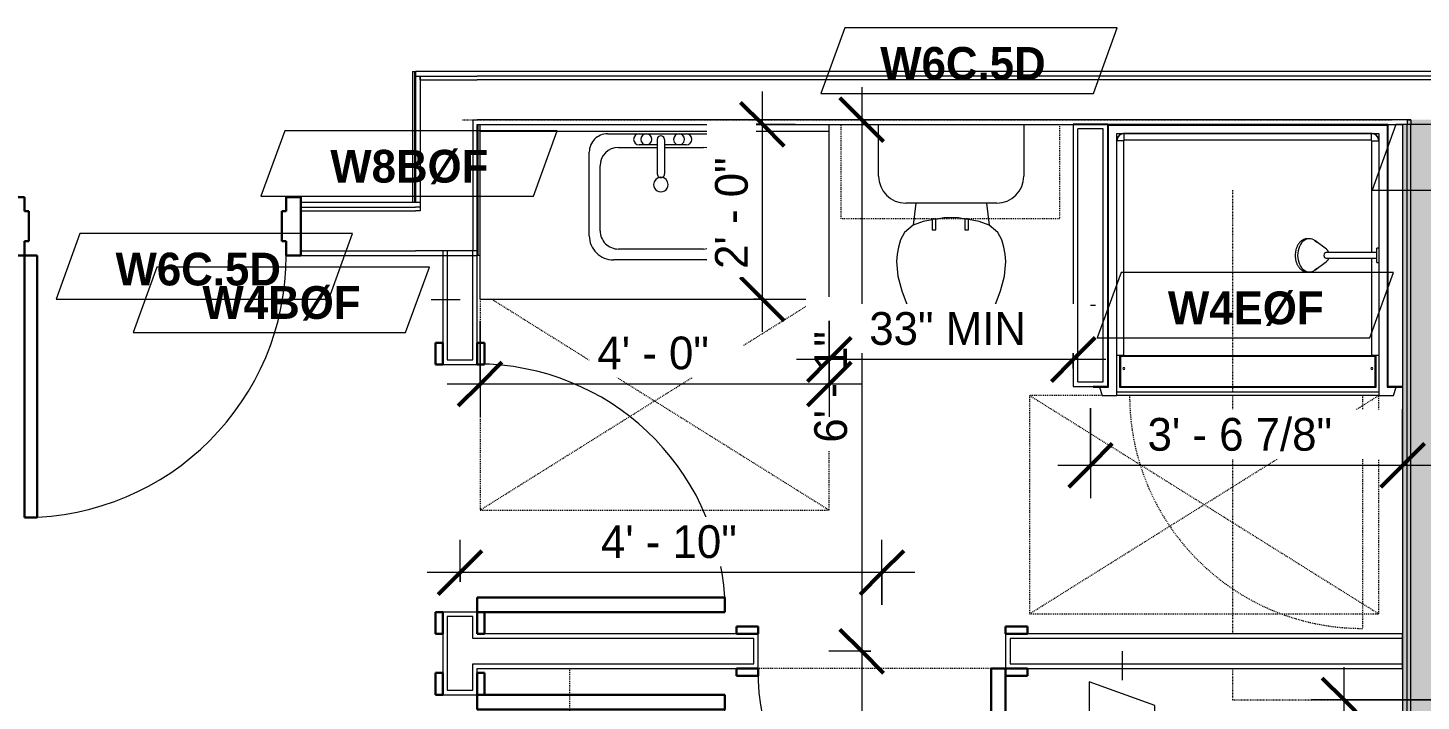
# Model space of a CAD drawing. Header units: inches. Extents: x -4010 to -1872, y 9846 to 12241.
# Drawn here: x -2706.5 to -2515, y 11561.4 to 11653.9 of the extents above; entities that cross this region are included whole.
import ezdxf

# ---------------------------------------------------------------- set-up
doc = ezdxf.new("R2010")
doc.units = ezdxf.units.IN
doc.header["$MEASUREMENT"] = 0
doc.linetypes.add('Dash', pattern=[0.25, 0.125, -0.125])
doc.linetypes.add('Dash 3_32_', pattern=[0.1875, 0.09375, -0.09375])
for name, color, linetype, lineweight in [('0-1', 7, 'Continuous', 5), ('0-3', 8, 'Continuous', 9), ('A-ANNO-DIMS', 211, 'Continuous', 9), ('A-ANNO-DIMS-48', 211, 'Continuous', 9), ('A-DETL-1', 90, 'Dash 3_32_', 18), ('A-DOOR-1', 7, 'Continuous', 9), ('A-DOOR-2', 10, 'Continuous', 30), ('A-DOOR-3', 31, 'Continuous', 9), ('A-DOOR-4', 31, 'Continuous', 30), ('A-DOOR-FRAM-2', 10, 'Continuous', 30), ('A-DOOR-FRAM-3', 31, 'Continuous', 30), ('A-GENM', 5, 'Continuous', 9), ('A-GENM-HDLN', 13, 'Dash', 9), ('A-WALL', 113, 'Continuous', 18), ('A-WALL-2', 250, 'Continuous', 18), ('A-WALL-3', 113, 'Continuous', 9), ('A-WALL-IDEN', 211, 'Continuous', 9), ('I-FURN', 30, 'Continuous', 9), ('I-FURN-HDLN', 30, 'Dash', 9), ('I-WALL-1', 21, 'Continuous', 18), ('I-WALL-2', 241, 'Continuous', 5), ('I-WALL-3', 7, 'Continuous', 9), ('I-WALL-4', 2, 'Continuous', 9), ('P-SANR-FIXT', 6, 'Continuous', 9), ('P-SANR-FIXT-HDLN', 131, 'Dash', 9), ('Q-CASE', 31, 'Continuous', 9), ('Q-CASE-2', 31, 'Dash', 9)]:
    doc.layers.add(name, color=color, linetype=linetype, lineweight=lineweight)
doc.styles.add('Century Gothic', font='ufonts.com_century-gothic.ttf', dxfattribs={"height": 4.5})
doc.styles.add('Century Gothic_B', font='GOTHICB.TTF', dxfattribs={"height": 4.5})
doc.dimstyles.new('OD_1__HACK_2', dxfattribs={"dimscale": 12, "dimtxt": 4.698757, "dimasz": 0.5, "dimexe": 0.375, "dimexo": 0.25, "dimgap": 0.0625, "dimtad": 1, "dimdec": 4, "dimrnd": 0.0625, "dimzin": 3, "dimdsep": 46, "dimlunit": 4, "dimtxsty": 'Century Gothic', "dimblk1": 'OBLIQUE', "dimblk2": 'OBLIQUE', "dimsah": 1, "dimcen": 0.09, "dimdle": 0.375, "dimazin": 0, "dimtfac": 1, "dimtdec": 4, "dimtix": 1, "dimtmove": 0, "dimatfit": 3, "dimfxl": 1, "dimtvp": 1, "dimtfill": 1, "dimfrac": 2, "dimtolj": 1, "dimtzin": 0, "dimarcsym": 2})

# ---------------------------------------------------------------- blocks, each defined once
blk = doc.blocks.new('Basic Wall _ INT - W8BØF - _5_8 GYP - 2X8 WOOD_BATT_ - 5_8 GYP_ - ___-2320137-UNITS PLANS - 3RD FLOOR')
at = {"layer": 'I-WALL-3'}
for p, q in [((-2644.62, 11622.61), (-2644.62, 11640.61)), ((-2644.71, 11622.61), (-2644.75, 11622.61)), ((-2644.62, 11622.61), (-2644.71, 11622.61)), ((-2644.38, 11622.61), (-2644.62, 11622.61))]:
    blk.add_line(p, q, dxfattribs=at)
blk = doc.blocks.new('Basic Wall _ INT - W8BØF - _5_8 GYP - 2X8 WOOD_BATT_ - 5_8 GYP_ - ___-2320136-UNITS PLANS - 3RD FLOOR')
at = {"layer": 'I-WALL-3'}
for p, q in [((-2653.66, 11647.86), (-2653.37, 11647.86)), ((-2653.66, 11647.86), (-2653.66, 11629.86)), ((-2653.37, 11647.86), (-2653.37, 11629.86)), ((-2653.37, 11647.86), (-2653.29, 11647.86)), ((-2653.29, 11647.86), (-2653.25, 11647.86))]:
    blk.add_line(p, q, dxfattribs=at)
blk = doc.blocks.new('HOLLOW METAL - UNIT DOOR-2191978-UNITS PLANS - 3RD FLOOR')
at = {"layer": 'A-DOOR-1'}
blk.add_arc((18, 3.875), 36, 90, 180, dxfattribs=at)
at = {"layer": 'A-DOOR-2'}
for p, q in [((18, 39.875), (16.25, 39.875)), ((16.25, 39.875), (16.25, 3.875)), ((18, 3.875), (18, 39.875)), ((16.25, 3.875), (18, 3.875))]:
    blk.add_line(p, q, dxfattribs=at)
at = {"layer": 'A-DOOR-FRAM-2'}
for p, q in [((-18, 3.875), (-20, 3.875)), ((-20, 3.875), (-20, -4.125)), ((-18, 1.9375), (-18, 3.875)), ((18, 3.875), (18, 1.9375)), ((20, 3.875), (18, 3.875)), ((20, -4.125), (20, 3.875)), ((-17.375, 1.9375), (-18, 1.9375)), ((-17.375, -2.1875), (-17.375, 1.9375)), ((18, 1.9375), (17.375, 1.9375)), ((17.375, 1.9375), (17.375, -2.1875)), ((-18, -4.125), (-18, -2.1875)), ((-18, -2.1875), (-17.375, -2.1875)), ((17.375, -2.1875), (18, -2.1875)), ((18, -2.1875), (18, -4.125)), ((-20, -4.125), (-18, -4.125)), ((18, -4.125), (20, -4.125))]:
    blk.add_line(p, q, dxfattribs=at)
blk = doc.blocks.new('CTR - 1st Phase - Common Walls_rvt-1-UNITS PLANS - 3RD FLOOR')
at = {"layer": 'I-WALL-1'}
blk.add_hatch(color=256, dxfattribs=at).paths.add_polyline_path([(-2517.56, 11255.64), (-2516.94, 11255.64), (-2516.94, 11640.61), (-2517.56, 11640.61), (-2517.56, 11268)], flags=0)
at = {"layer": 'I-WALL-2'}
for points in [[(-2516.44, 11255.64), (-2516.44, 11641.24), (-2516.94, 11641.24), (-2516.94, 11255.64)], [(-2510.94, 11255.64), (-2510.94, 11641.24), (-2516.44, 11641.24), (-2516.44, 11255.64)]]:
    blk.add_hatch(color=256, dxfattribs=at).paths.add_polyline_path(points, flags=0)
at = {"layer": 'A-WALL-2'}
for p, q in [((-2653.25, 11647.24), (-2652.62, 11647.24)), ((-2652.62, 11647.24), (-2644.75, 11647.24)), ((-2652.62, 11646.74), (-2652.62, 11647.24)), ((-2652.62, 11647.24), (-2652.62, 11646.74)), ((-2652.62, 11646.74), (-2645.37, 11646.74)), ((-2652.62, 11646.74), (-2652.62, 11629.86)), ((-2645.37, 11646.74), (-2644.75, 11646.74)), ((-2510.43, 11647.24), (-2644.75, 11647.24)), ((-2509.93, 11646.74), (-2644.75, 11646.74)), ((-2645.37, 11641.24), (-2644.75, 11641.24)), ((-2645.37, 11641.24), (-2645.37, 11623.24)), ((-2516.94, 11641.24), (-2644.75, 11641.24)), ((-2516.44, 11641.24), (-2516.94, 11641.24)), ((-2516.94, 11641.24), (-2516.44, 11641.24)), ((-2516.94, 11641.24), (-2516.94, 11640.61)), ((-2516.94, 11255.64), (-2516.94, 11640.61)), ((-2516.44, 11641.24), (-2516.44, 11640.61)), ((-2516.44, 11255.64), (-2516.44, 11640.61)), ((-2669, 11629.24), (-2653.25, 11629.24)), ((-2669, 11628.74), (-2653.25, 11628.74)), ((-2652.62, 11629.86), (-2653.25, 11629.86)), ((-2652.62, 11629.24), (-2653.25, 11629.24)), ((-2652.62, 11628.74), (-2653.25, 11628.74)), ((-2652.62, 11629.86), (-2652.62, 11629.24)), ((-2652.62, 11629.86), (-2652.62, 11629.24)), ((-2652.62, 11629.24), (-2652.62, 11628.74)), ((-2652.62, 11629.24), (-2652.62, 11628.74)), ((-2669, 11623.24), (-2653.25, 11623.24)), ((-2652.62, 11623.24), (-2653.25, 11623.24)), ((-2645.37, 11623.24), (-2652.62, 11623.24))]:
    blk.add_line(p, q, dxfattribs=at)
at = {"layer": 'I-WALL-3'}
for p, q in [((-2644.75, 11647.86), (-2653.25, 11647.86)), ((-2653.25, 11647.86), (-2653.25, 11647.24)), ((-2511.06, 11647.86), (-2644.75, 11647.86)), ((-2653.25, 11647.24), (-2653.25, 11629.86)), ((-2644.75, 11640.61), (-2644.37, 11640.61)), ((-2644.75, 11622.61), (-2644.75, 11640.61)), ((-2596.37, 11640.61), (-2558.09, 11640.61)), ((-2519.59, 11640.61), (-2517.56, 11640.61)), ((-2517.56, 11640.61), (-2517.56, 11604.62)), ((-2653.25, 11629.86), (-2669, 11629.86)), ((-2669, 11622.61), (-2653.25, 11622.61)), ((-2653.25, 11622.61), (-2645.37, 11622.61)), ((-2645.37, 11622.61), (-2644.75, 11622.61)), ((-2517.56, 11604.49), (-2517.56, 11255.64))]:
    blk.add_line(p, q, dxfattribs=at)
at = {"layer": '0-3'}
for name in ['Basic Wall _ INT - W8BØF - _5_8 GYP - 2X8 WOOD_BATT_ - 5_8 GYP_ - ___-2320136-UNITS PLANS - 3RD FLOOR', 'Basic Wall _ INT - W8BØF - _5_8 GYP - 2X8 WOOD_BATT_ - 5_8 GYP_ - ___-2320137-UNITS PLANS - 3RD FLOOR']:
    blk.add_blockref(name, (0, 0), dxfattribs=at)
at = {"layer": '0-3', "rotation": 180}
blk.add_blockref('HOLLOW METAL - UNIT DOOR-2191978-UNITS PLANS - 3RD FLOOR', (-2689, 11626.49), dxfattribs=at)
blk = doc.blocks.new('SWING - SINGLE - FLUSH - 2-10 x 6-8 - PRIVACY-3199405-UNITS PLANS - 3RD FLOOR')
at = {"layer": 'A-DOOR-3'}
blk.add_arc((17, -2.37), 34.07, 180, 266.6343, dxfattribs=at)
at = {"layer": 'A-DOOR-4'}
for p, q in [((15, -2.37), (15, -36.38)), ((17, -2.37), (15, -2.37)), ((17, -2.37), (17, -36.38)), ((17, -36.38), (15, -36.38))]:
    blk.add_line(p, q, dxfattribs=at)
at = {"layer": 'A-DOOR-FRAM-3'}
for p, q in [((-20, 2.38), (-20, 3.38)), ((-20, 3.38), (-17, 3.38)), ((-17, 2.38), (-20, 2.38)), ((-17, 3.38), (-17, 2.38)), ((17, 2.38), (17, 3.38)), ((17, 3.38), (20, 3.38)), ((20, 2.38), (17, 2.38)), ((20, 3.38), (20, 2.38)), ((-20, -2.37), (-17, -2.37)), ((-20, -3.37), (-20, -2.37)), ((-17, -3.37), (-20, -3.37)), ((-17, -2.37), (-17, -3.37)), ((17, -2.37), (20, -2.37)), ((17, -3.37), (17, -2.37)), ((20, -3.37), (17, -3.37)), ((20, -2.37), (20, -3.37))]:
    blk.add_line(p, q, dxfattribs=at)
blk = doc.blocks.new('Bed-Standard - Queen 60_ x 79_-V40-UNITS PLANS - 3RD FLOOR')
at = {"layer": 'I-FURN'}
for p, q in [((-19.31, 37.2), (-19.31, -41.3)), ((40.69, -41.3), (40.69, 37.2)), ((-16.31, 35.7), (-16.31, 23.7)), ((-16.31, 35.7), (37.69, 35.7)), ((37.69, 35.7), (37.69, 23.7)), ((40.69, 23.7), (-19.31, 17.13)), ((-16.31, 23.7), (37.69, 23.7)), ((-19.31, -41.3), (40.69, -41.3))]:
    blk.add_line(p, q, dxfattribs=at)
at = {"layer": 'I-FURN-HDLN'}
for p, q in [((58.69, -77.3), (58.69, 37.2)), ((64.69, -68.86), (64.69, 13.39)), ((-55.31, -17.36), (-55.31, -51.36)), ((64.69, -77.3), (64.69, -75.61)), ((-55.31, -77.3), (-7.94, -77.3)), ((-5.44, -77.3), (55.06, -77.3)), ((57.56, -77.3), (58.94, -77.3)), ((63.69, -77.3), (64.69, -77.3))]:
    blk.add_line(p, q, dxfattribs=at)
blk = doc.blocks.new('M_Sink Vanity-Square - 500 x 440mm-1372835-UNITS PLANS - 3RD FLOOR')
at = {"layer": 'P-SANR-FIXT'}
for p, q in [((-5.72, 10.23), (7.14, 10.23)), ((-5.22, 8.73), (6.46, 8.73)), ((-9.22, -4.59), (-9.22, 6.73)), ((-7.72, -2.72), (-7.72, 6.23)), ((8.96, 6.23), (8.96, -2.72)), ((10.46, 6.91), (10.46, -4.59)), ((0.12, -6.33), (0.12, -1.59)), ((1.12, -6.33), (1.12, -1.59)), ((0.12, -5.22), (-5.22, -5.22)), ((-2.88, -5.59), (0.12, -5.59)), ((6.46, -5.22), (1.12, -5.22)), ((1.12, -5.59), (3.62, -5.59)), ((7.96, -7.09), (-6.72, -7.09)), ((3.62, -7.09), (-2.88, -7.09))]:
    blk.add_line(p, q, dxfattribs=at)
for centre, radius, start, end in [((-5.72, 6.73), 3.5, 90, 180), ((7.14, 6.91), 3.32, 360, 90), ((-5.22, 6.23), 2.5, 90, 180), ((6.46, 6.23), 2.5, 360, 90), ((0.62, -0.13), 1, 360, 180), ((0.62, -0.13), 1, 180, 0), ((0.62, -1.59), 0.5, 360, 180), ((-5.22, -2.72), 2.5, 180, 270), ((6.46, -2.72), 2.5, 270, 360), ((-6.72, -4.59), 2.5, 180, 270), ((-2.88, -6.34), 0.75, 90, 270), ((-1.88, -6.34), 0.75, 360, 180), ((2.62, -6.34), 0.75, 0, 180), ((3.62, -6.34), 0.75, 270, 90), ((7.96, -4.59), 2.5, 270, 0), ((-1.88, -6.34), 0.75, 180, 0), ((0.62, -6.33), 0.5, 180, 0), ((2.62, -6.34), 0.75, 180, 0)]:
    blk.add_arc(centre, radius, start, end, dxfattribs=at)
blk = doc.blocks.new('Toilet-Domestic-3D - Toilet-Domestic-3D-V46-UNITS PLANS - 3RD FLOOR')
at = {"layer": 'P-SANR-FIXT'}
for p, q in [((-9.98, 11.75), (-9.98, 18.85)), ((9.98, 18.85), (9.98, 11.75)), ((6.25, 8.02), (-6.25, 8.02)), ((-4.86, 8.02), (-5.21, 5)), ((4.86, 8.02), (5.21, 5)), ((-1, 6), (-2.13, 5.8)), ((1, 6), (-1, 6)), ((1.89, 5.84), (1, 6)), ((3.84, 5.5), (2.37, 5.76)), ((-6.4, 4), (-6.97, 3)), ((-5.21, 5), (-6.4, 4)), ((-3.84, 5.5), (-5.21, 5)), ((-2.61, 5.72), (-3.84, 5.5)), ((5.21, 5), (3.84, 5.5)), ((6.4, 4), (5.21, 5)), ((6.97, 3), (6.4, 4)), ((-7.24, 2), (-7.41, 1)), ((-6.97, 3), (-7.24, 2)), ((7.24, 2), (6.97, 3)), ((7.41, 1), (7.24, 2)), ((-7.41, 1), (-7.5, 0)), ((-7.5, 0), (-7.33, -1.99)), ((7.33, -1.99), (7.5, 0)), ((7.5, 0), (7.41, 1)), ((-7.33, -1.99), (-6.79, -4)), ((6.79, -4), (7.33, -1.99)), ((-6.79, -4), (-6.06, -6)), ((6.06, -6), (6.79, -4)), ((-6.06, -6), (-5.13, -8)), ((5.13, -8), (6.06, -6)), ((-5.13, -8), (-3.74, -10)), ((3.74, -10), (5.13, -8)), ((-3.74, -10), (-2.74, -11)), ((-2.74, -11), (-1.87, -11.5)), ((1.87, -11.5), (2.74, -11)), ((2.74, -11), (3.74, -10)), ((-1.87, -11.5), (-0.5, -12)), ((-0.5, -12), (0.5, -12)), ((0.5, -12), (1.87, -11.5))]:
    blk.add_line(p, q, dxfattribs=at)
for centre, start, end in [((-6.25, 11.75), 180, 270), ((6.25, 11.75), 270, 360)]:
    blk.add_arc(centre, 3.73, start, end, dxfattribs=at)
blk = doc.blocks.new('Bath Vanity - Bath Vanity 48_-3150017-UNITS PLANS - 3RD FLOOR')
at = {"layer": 'Q-CASE'}
for p, q in [((24.74, 24), (-23.26, 24)), ((-23.26, 24), (-23.26, 1)), ((24.74, 1), (24.74, 24))]:
    blk.add_line(p, q, dxfattribs=at)
blk = doc.blocks.new('ADA Clearances - 30_x48_-3255449-UNITS PLANS - 3RD FLOOR')
at = {"layer": 'A-GENM-HDLN'}
for p, q in [((15, -24), (-15, 24)), ((-15, -24), (15, 24)), ((15, 24), (-15, 24)), ((15, -24), (15, 24)), ((-15, -14), (-15, -24)), ((-15, -24), (15, -24))]:
    blk.add_line(p, q, dxfattribs=at)
blk = doc.blocks.new('ADA Clearances - 30_x48_-V33-UNITS PLANS - 3RD FLOOR')
at = {"layer": 'A-GENM-HDLN'}
for p, q in [((-14, -22.41), (15, 24)), ((15, 24), (-14, 24)), ((15, -24), (15, 24)), ((15, -24), (-14, 22.41)), ((-14, -24), (-8, -24)), ((-5, -24), (15, -24))]:
    blk.add_line(p, q, dxfattribs=at)
blk = doc.blocks.new('BATHROOM MIRROR - BATHROOM MIRROR 48_-3123886-UNITS PLANS - 3RD FLOOR')
at = {"layer": 'Q-CASE'}
for p, q in [((-23.26, -23), (24.74, -23)), ((-23.26, -23), (-23.26, -24)), ((24.74, -24), (-23.26, -24)), ((24.74, -24), (24.74, -23))]:
    blk.add_line(p, q, dxfattribs=at)
blk = doc.blocks.new('300 Series Wall Hung Cabinet_326 - 30_-2909953-UNITS PLANS - 3RD FLOOR')
at = {"layer": 'Q-CASE'}
for p, q in [((-2.01, 14.69), (-2.5, 14.69)), ((-2.5, 14.69), (-2.5, 13.19)), ((-2.01, 13.19), (-2.01, 14.69)), ((2.49, 14.69), (2, 14.69)), ((2, 14.69), (2, 13.19)), ((2.49, 13.19), (2.49, 14.69)), ((-2.01, 13.19), (-2.5, 13.19)), ((2.49, 13.19), (2, 13.19))]:
    blk.add_line(p, q, dxfattribs=at)
at = {"layer": 'Q-CASE-2'}
for p, q in [((-15, 0.19), (-15, 13.19)), ((-15, 13.19), (15, 13.19)), ((15, 13.19), (15, 0.19)), ((15, 0.19), (-15, 0.19))]:
    blk.add_line(p, q, dxfattribs=at)
blk = doc.blocks.new('SWING - SINGLE - FLUSH - 2-10 x 6-8 - PRIVACY-3199407-UNITS PLANS - 3RD FLOOR')
at = {"layer": 'A-DOOR-3'}
blk.add_arc((17, 2.37), 34.07, 93.3657, 180, dxfattribs=at)
at = {"layer": 'A-DOOR-4'}
for p, q in [((15, 2.37), (15, 36.38)), ((17, 36.38), (15, 36.38)), ((17, 2.37), (17, 36.38)), ((17, 2.37), (15, 2.37))]:
    blk.add_line(p, q, dxfattribs=at)
at = {"layer": 'A-DOOR-FRAM-3'}
for p, q in [((-17, 3.37), (-20, 3.37)), ((-20, 3.37), (-20, 2.37)), ((-20, 2.37), (-17, 2.37)), ((-17, 2.37), (-17, 3.37)), ((20, 3.37), (17, 3.37)), ((17, 3.37), (17, 2.37)), ((17, 2.37), (20, 2.37)), ((20, 2.37), (20, 3.37)), ((-17, -2.38), (-20, -2.38)), ((-20, -2.38), (-20, -3.38)), ((-20, -3.38), (-17, -3.38)), ((-17, -3.38), (-17, -2.38)), ((20, -2.38), (17, -2.38)), ((17, -2.38), (17, -3.38)), ((17, -3.38), (20, -3.38)), ((20, -3.38), (20, -2.38))]:
    blk.add_line(p, q, dxfattribs=at)
blk = doc.blocks.new('4LBS24238A75FTB_V2 - 4LBS24238A75FTB_V2-V28-UNITS PLANS - 3RD FLOOR')
at = {"layer": 'P-SANR-FIXT'}
for p, q in [((0, -0.5), (38.5, -0.5)), ((0, -36.5), (0, -0.5)), ((0.12, -36.62), (0.12, -0.63)), ((0.12, -0.63), (38.38, -0.63)), ((1.25, -37.75), (1.25, -1.75)), ((1.25, -1.75), (37.25, -1.75)), ((1.73, -1.9), (1.7, -1.92)), ((1.78, -1.87), (1.75, -1.89)), ((2.01, -1.78), (1.93, -1.8)), ((2.25, -1.77), (2.25, -1.75)), ((36.25, -1.77), (2.25, -1.77)), ((36.25, -1.77), (36.25, -1.75)), ((36.57, -1.8), (36.49, -1.78)), ((36.8, -1.92), (36.77, -1.9)), ((37.25, -1.75), (37.25, -17.52)), ((38.38, -0.63), (38.38, -36.62)), ((38.5, -0.5), (38.5, -36.5)), ((1.3, -2.43), (1.28, -2.51)), ((1.42, -2.2), (1.4, -2.23)), ((1.58, -2.01), (1.51, -2.08)), ((2.2, -32.27), (2.2, -2.75)), ((36.25, -2.7), (2.25, -2.7)), ((36.3, -18.11), (36.3, -2.75)), ((36.99, -2.08), (36.92, -2.01)), ((37.1, -2.23), (37.08, -2.2)), ((37.22, -2.51), (37.2, -2.43)), ((36.3, -32.27), (36.3, -18.89)), ((37.25, -19.48), (37.25, -37.75)), ((1.62, -32.27), (1.62, -36.62)), ((36.75, -32.38), (1.75, -32.38)), ((1.75, -32.38), (1.75, -36.5)), ((2.2, -32.27), (36.3, -32.27)), ((36.75, -36.5), (36.75, -32.38)), ((36.88, -36.62), (36.88, -32.27)), ((0, -36.5), (-2.02, -36.5)), ((-2.02, -36.5), (-2.02, -36.62)), ((-2.02, -36.62), (0.12, -36.62)), ((-1.13, -36.62), (-0.75, -37.75)), ((-0.75, -37.75), (1.25, -37.75)), ((1.25, -37.25), (37.25, -37.25)), ((1.25, -37.75), (1.25, -37.25)), ((37.25, -37.75), (1.25, -37.75)), ((1.62, -36.62), (36.88, -36.62)), ((1.75, -36.5), (36.75, -36.5)), ((37.25, -37.25), (37.25, -37.75)), ((37.25, -37.75), (39.25, -37.75)), ((38.38, -36.62), (40.52, -36.62)), ((40.52, -36.5), (38.5, -36.5)), ((39.25, -37.75), (39.63, -36.62)), ((40.52, -36.62), (40.52, -36.5))]:
    blk.add_line(p, q, dxfattribs=at)
for centre, radius, start, end in [((2.25, -2.75), 1, 90, 180), ((36.25, -2.75), 1, 0, 90), ((2.2, -34.06), 0.125, 0, 180), ((2.2, -34.06), 0.125, 180, 0), ((36.3, -34.06), 0.125, 0, 180), ((36.3, -34.06), 0.125, 180, 0)]:
    blk.add_arc(centre, radius, start, end, dxfattribs=at)
for centre, start_param, end_param in [((2.2, -32.28), 1.570796, 3.141593), ((36.3, -32.28), 0, 1.570796)]:
    blk.add_ellipse(centre, major_axis=(0.95, 0), ratio=0.019505, start_param=start_param, end_param=end_param, dxfattribs=at)
for points, knots in [([(2.25, -1.77), (2.18, -1.77), (2.05, -1.78), (1.8, -1.86), (1.52, -2.04), (1.34, -2.32), (1.26, -2.57), (1.25, -2.7), (1.25, -2.77)], [0, 0, 0, 0, 0.125, 0.25, 0.5, 0.75, 0.875, 1, 1, 1, 1]), ([(1.75, -1.88), (1.77, -1.87), (1.86, -1.82), (2.03, -1.77), (2.17, -1.75), (2.25, -1.75)], [-0.3333068, -0.3333068, -0.3333068, -0.3333068, -0.2857143, -0.1428571, 0, 0, 0, 0]), ([(36.25, -1.75), (36.31, -1.75), (36.42, -1.76), (36.59, -1.8), (36.7, -1.85), (36.75, -1.88)], [-1, -1, -1, -1, -0.8928571, -0.7857143, -0.6666667, -0.6666667, -0.6666667, -0.6666667]), ([(37.25, -2.77), (37.25, -2.7), (37.24, -2.57), (37.16, -2.32), (36.98, -2.04), (36.7, -1.86), (36.45, -1.78), (36.32, -1.77), (36.25, -1.77)], [0, 0, 0, 0, 0.125, 0.25, 0.5, 0.75, 0.875, 1, 1, 1, 1]), ([(36.75, -1.88), (36.79, -1.91), (36.89, -1.97), (36.97, -2.05), (37.01, -2.1)], [-0.6665731, -0.6665731, -0.6665731, -0.6665731, -0.5714286, -0.4475924, -0.4475924, -0.4475924, -0.4475924]), ([(1.38, -2.25), (1.41, -2.21), (1.47, -2.12), (1.54, -2.04), (1.59, -2)], [-0.6665731, -0.6665731, -0.6665731, -0.6665731, -0.5714286, -0.4611793, -0.4611793, -0.4611793, -0.4611793]), ([(2.25, -2.7), (2.24, -2.7), (2.24, -2.7), (2.23, -2.7), (2.22, -2.71), (2.22, -2.71), (2.21, -2.72), (2.21, -2.73), (2.2, -2.74), (2.2, -2.74), (2.2, -2.75), (2.2, -2.75)], [-1, -1, -1, -1, -0.833333, -0.75, -0.666667, -0.583333, -0.416667, -0.333333, -0.208333, -0.083333, 0, 0, 0, 0]), ([(36.3, -2.75), (36.3, -2.74), (36.3, -2.74), (36.3, -2.73), (36.29, -2.72), (36.29, -2.72), (36.28, -2.71), (36.27, -2.71), (36.26, -2.7), (36.26, -2.7), (36.25, -2.7), (36.25, -2.7)], [-1, -1, -1, -1, -0.833333, -0.75, -0.666667, -0.583333, -0.416667, -0.333333, -0.208333, -0.083333, 0, 0, 0, 0]), ([(37.12, -2.25), (37.13, -2.27), (37.16, -2.33), (37.18, -2.38), (37.19, -2.42)], [-0.3333068, -0.3333068, -0.3333068, -0.3333068, -0.2857143, -0.2174647, -0.2174647, -0.2174647, -0.2174647])]:
    blk.add_open_spline(points, degree=3, knots=knots, dxfattribs=at)
for points in [[(1.63, -1.97), (1.67, -1.94), (1.71, -1.91), (1.75, -1.88)], [(2.25, -2.7), (2.25, -2.62), (2.25, -2.45), (2.25, -2.22), (2.25, -2.03), (2.25, -1.88), (2.25, -1.82), (2.25, -1.8)], [(36.25, -2.7), (36.25, -2.62), (36.25, -2.45), (36.25, -2.22), (36.25, -2.03), (36.25, -1.88), (36.25, -1.82), (36.25, -1.8)], [(1.25, -2.75), (1.25, -2.74), (1.25, -2.72), (1.25, -2.71)], [(2.2, -2.75), (2.12, -2.75), (1.95, -2.75), (1.72, -2.75), (1.52, -2.76), (1.37, -2.76), (1.27, -2.76), (1.25, -2.77), (1.25, -2.77)], [(1.35, -2.32), (1.36, -2.3), (1.37, -2.27), (1.38, -2.25)], [(36.3, -2.75), (36.38, -2.75), (36.55, -2.75), (36.78, -2.75), (36.98, -2.76), (37.13, -2.76), (37.23, -2.76), (37.25, -2.77), (37.25, -2.77)], [(37.04, -2.14), (37.07, -2.18), (37.09, -2.21), (37.12, -2.25)], [(37.25, -2.67), (37.25, -2.7), (37.25, -2.72), (37.25, -2.75)]]:
    blk.add_open_spline(points, degree=3, dxfattribs=at)
at = {"layer": 'P-SANR-FIXT-HDLN'}
blk.add_line((35, -37.75), (35, -69.75), dxfattribs=at)
blk.add_arc((35, -37.75), 32, 180, 270, dxfattribs=at)
blk = doc.blocks.new('Shower Head - Shower Head-3260035-UNITS PLANS - 3RD FLOOR')
at = {"layer": 'P-SANR-FIXT'}
for p, q in [((-2.28, 9.81), (-2.28, 9.54)), ((2.28, 9.54), (2.28, 9.81)), ((-2.02, 8.78), (-0.84, 7.19)), ((0.84, 7.19), (2.02, 8.78)), ((-0.39, 7.27), (-0.39, 6.01)), ((0.39, 6.01), (0.39, 7.27)), ((-0.98, 0.26), (-0.98, 0)), ((-0.98, 0.26), (0.98, 0.26)), ((0.98, 0), (-0.98, 0)), ((-0.39, 1), (-0.39, 0.26)), ((0.39, 0.26), (0.39, 1)), ((0.98, 0), (0.98, 0.26))]:
    blk.add_line(p, q, dxfattribs=at)
at = {"layer": 'P-SANR-FIXT', "flags": 128}
for points in [[(0, 11.49), (-0.09, 11.49), (-0.18, 11.48), (-0.27, 11.48), (-0.35, 11.47), (-0.44, 11.46), (-0.53, 11.44), (-0.62, 11.43), (-0.7, 11.41), (-0.79, 11.39), (-0.87, 11.36), (-0.95, 11.34), (-1.03, 11.31), (-1.11, 11.28), (-1.19, 11.25), (-1.26, 11.21), (-1.34, 11.17), (-1.41, 11.13), (-1.48, 11.09), (-1.55, 11.05), (-1.61, 11), (-1.68, 10.95), (-1.74, 10.9), (-1.8, 10.85), (-1.85, 10.8), (-1.9, 10.74), (-1.95, 10.69), (-2, 10.63), (-2.04, 10.57), (-2.08, 10.51), (-2.12, 10.44), (-2.15, 10.38), (-2.18, 10.31), (-2.21, 10.25), (-2.23, 10.18), (-2.25, 10.11), (-2.26, 10.04), (-2.27, 9.97), (-2.28, 9.9), (-2.28, 9.83), (-2.28, 9.81)], [(2.28, 9.81), (2.28, 9.88), (2.28, 9.95), (2.27, 10.02), (2.25, 10.09), (2.24, 10.16), (2.21, 10.23), (2.19, 10.3), (2.16, 10.36), (2.13, 10.43), (2.09, 10.49), (2.05, 10.55), (2.01, 10.61), (1.97, 10.67), (1.92, 10.73), (1.86, 10.79), (1.81, 10.84), (1.75, 10.89), (1.69, 10.94), (1.63, 10.99), (1.57, 11.04), (1.5, 11.08), (1.43, 11.12), (1.36, 11.16), (1.28, 11.2), (1.21, 11.24), (1.13, 11.27), (1.05, 11.3), (0.97, 11.33), (0.89, 11.36), (0.81, 11.38), (0.72, 11.4), (0.64, 11.42), (0.55, 11.44), (0.47, 11.45), (0.38, 11.46), (0.29, 11.47), (0.2, 11.48), (0.11, 11.49), (0.02, 11.49), (0, 11.49)], [(-0.84, 7.19), (-0.81, 7.16), (-0.79, 7.13), (-0.76, 7.1), (-0.73, 7.08), (-0.7, 7.05), (-0.68, 7.03), (-0.65, 7.01), (-0.62, 6.98), (-0.59, 6.97), (-0.56, 6.95), (-0.53, 6.93), (-0.49, 6.91), (-0.46, 6.9), (-0.43, 6.89), (-0.4, 6.87)], [(-0.39, 6.01), (-0.39, 5.81), (-0.39, 5.6), (-0.39, 5.38), (-0.39, 5.15), (-0.39, 4.92), (-0.39, 4.68), (-0.39, 4.43), (-0.39, 4.18), (-0.39, 3.93), (-0.39, 3.67), (-0.39, 3.4), (-0.39, 3.13), (-0.39, 2.86), (-0.39, 2.59), (-0.39, 2.31), (-0.39, 2.03), (-0.39, 1.75), (-0.39, 1.46), (-0.39, 1.18), (-0.39, 1)], [(0.39, 6.87), (0.43, 6.88), (0.46, 6.9), (0.49, 6.91), (0.52, 6.93), (0.55, 6.94), (0.58, 6.96), (0.61, 6.98), (0.64, 7), (0.67, 7.03), (0.7, 7.05), (0.73, 7.07), (0.76, 7.1), (0.78, 7.13), (0.81, 7.16), (0.83, 7.19), (0.84, 7.19)], [(0.39, 1), (0.39, 1.29), (0.39, 1.57), (0.39, 1.85), (0.39, 2.13), (0.39, 2.41), (0.39, 2.69), (0.39, 2.96), (0.39, 3.23), (0.39, 3.5), (0.39, 3.76), (0.39, 4.02), (0.39, 4.27), (0.39, 4.52), (0.39, 4.77), (0.39, 5), (0.39, 5.23), (0.39, 5.46), (0.39, 5.67), (0.39, 5.88), (0.39, 6.01)]]:
    blk.add_lwpolyline(points, dxfattribs=at)
at = {"layer": 'P-SANR-FIXT'}
for centre, major_axis, start_param, end_param in [((0, 9.54), (-2.28, 0), 4.712389, 6.956384), ((0, 9.54), (2.28, 0), 5.609987, 7.853982), ((0, 7.27), (-0.394, 0), 4.712389, 6.283185), ((0, 7.27), (-0.394, 0), 3.141593, 4.712389)]:
    blk.add_ellipse(centre, major_axis=major_axis, ratio=0.707107, start_param=start_param, end_param=end_param, dxfattribs=at)
blk = doc.blocks.new('DIMBLOCK15-UNITS PLANS - 3RD FLOOR')
at = {"layer": 'A-ANNO-DIMS-48'}
for p, q in [((-2525.61, 11413.05), (-2525.61, 11566.05)), ((-2511.69, 11561.55), (-2530.11, 11561.55)), ((-2525.61, 11561.55), (-2511.69, 11561.55)), ((-2511.69, 11417.55), (-2530.11, 11417.55)), ((-2525.61, 11417.55), (-2511.69, 11417.55))]:
    blk.add_line(p, q, dxfattribs=at)
at = {"layer": 'A-ANNO-DIMS-48', "lineweight": 50}
for p, q in [((-2525.61, 11561.55), (-2528.61, 11564.55)), ((-2525.61, 11561.55), (-2522.61, 11558.55)), ((-2525.61, 11417.55), (-2528.61, 11420.55)), ((-2525.61, 11417.55), (-2522.61, 11414.55))]:
    blk.add_line(p, q, dxfattribs=at)
at = {"layer": 'A-ANNO-DIMS-48', "color": 0, "insert": (-2532.13, 11479.93), "char_height": 4.5, "width": 23.091, "attachment_point": 1, "rotation": 90, "line_spacing_factor": 0.984502, "style": 'Century Gothic', "bg_fill": 3, "box_fill_scale": 1.25, "bg_fill_color": 256, "bg_fill_true_color": 13158600, "bg_fill_transparency": 0}
blk.add_mtext('12\' - 0"', dxfattribs=at)
blk = doc.blocks.new('_Oblique')
at = {"color": 0, "linetype": 'ByBlock', "lineweight": -2}
blk.add_line((-0.5, -0.5), (0.5, 0.5), dxfattribs=at)
blk = doc.blocks.new('DIMBLOCK132-UNITS PLANS - 3RD FLOOR')
at = {"layer": 'A-ANNO-DIMS-48'}
for p, q in [((-2591.91, 11645.74), (-2591.91, 11568.24)), ((-2590.66, 11641.24), (-2596.41, 11641.24)), ((-2591.91, 11641.24), (-2590.66, 11641.24)), ((-2590.66, 11568.24), (-2596.41, 11568.24)), ((-2591.91, 11568.24), (-2590.66, 11568.24))]:
    blk.add_line(p, q, dxfattribs=at)
at = {"layer": 'A-ANNO-DIMS-48', "lineweight": 50}
for p, q in [((-2591.91, 11641.24), (-2594.91, 11644.24)), ((-2591.91, 11641.24), (-2588.91, 11638.24)), ((-2591.91, 11568.24), (-2594.91, 11571.24)), ((-2591.91, 11568.24), (-2588.91, 11565.24))]:
    blk.add_line(p, q, dxfattribs=at)
at = {"layer": 'A-ANNO-DIMS-48', "color": 0, "insert": (-2598.43, 11596.88), "char_height": 4.5, "width": 18.8845, "attachment_point": 1, "rotation": 90, "line_spacing_factor": 0.984502, "style": 'Century Gothic', "bg_fill": 3, "box_fill_scale": 1.25, "bg_fill_color": 256, "bg_fill_true_color": 13158600, "bg_fill_transparency": 0}
blk.add_mtext('6\' - 1"', dxfattribs=at)
blk = doc.blocks.new('DIMBLOCK133-UNITS PLANS - 3RD FLOOR')
at = {"layer": 'A-ANNO-DIMS-48', "lineweight": 50}
for p, q in [((-2591.91, 11568.24), (-2594.91, 11571.24)), ((-2591.91, 11568.24), (-2588.91, 11565.24)), ((-2591.91, 11449.24), (-2594.91, 11452.24)), ((-2591.91, 11449.24), (-2588.91, 11446.24))]:
    blk.add_line(p, q, dxfattribs=at)
at = {"layer": 'A-ANNO-DIMS-48'}
for p, q in [((-2590.66, 11568.24), (-2596.41, 11568.24)), ((-2591.91, 11568.24), (-2591.91, 11449.24)), ((-2591.91, 11568.24), (-2590.66, 11568.24)), ((-2590.66, 11449.24), (-2596.41, 11449.24)), ((-2591.91, 11449.24), (-2590.66, 11449.24))]:
    blk.add_line(p, q, dxfattribs=at)
at = {"layer": 'A-ANNO-DIMS-48', "color": 0, "insert": (-2598.43, 11499.12), "char_height": 4.5, "width": 23.091, "attachment_point": 1, "rotation": 90, "line_spacing_factor": 0.984502, "style": 'Century Gothic', "bg_fill": 3, "box_fill_scale": 1.25, "bg_fill_color": 256, "bg_fill_true_color": 13158600, "bg_fill_transparency": 0}
blk.add_mtext('9\' - 11"', dxfattribs=at)
blk = doc.blocks.new('DIMBLOCK140-UNITS PLANS - 3RD FLOOR')
at = {"layer": 'A-ANNO-DIMS-48'}
for p, q in [((-2647.12, 11577.78), (-2647.12, 11583.53)), ((-2589.12, 11574.62), (-2589.12, 11583.53)), ((-2584.62, 11579.03), (-2651.62, 11579.03)), ((-2647.12, 11579.03), (-2647.12, 11577.78)), ((-2589.12, 11579.03), (-2589.12, 11574.62))]:
    blk.add_line(p, q, dxfattribs=at)
at = {"layer": 'A-ANNO-DIMS-48', "lineweight": 50}
for p, q in [((-2647.12, 11579.03), (-2644.12, 11582.03)), ((-2589.12, 11579.03), (-2586.12, 11582.03)), ((-2647.12, 11579.03), (-2650.12, 11576.03)), ((-2589.12, 11579.03), (-2592.12, 11576.03))]:
    blk.add_line(p, q, dxfattribs=at)
at = {"layer": 'A-ANNO-DIMS-48', "color": 0, "insert": (-2627.75, 11585.54), "char_height": 4.5, "width": 23.091, "attachment_point": 1, "line_spacing_factor": 0.984502, "style": 'Century Gothic', "bg_fill": 3, "box_fill_scale": 1.25, "bg_fill_color": 256, "bg_fill_true_color": 13158600, "bg_fill_transparency": 0}
blk.add_mtext('4\' - 10"', dxfattribs=at)
blk = doc.blocks.new('DIMBLOCK237-UNITS PLANS - 3RD FLOOR')
at = {"layer": 'A-ANNO-DIMS-48'}
for p, q in [((-2644.37, 11613.62), (-2644.37, 11600.44)), ((-2644.37, 11604.94), (-2644.37, 11613.62)), ((-2596.37, 11613.62), (-2596.37, 11600.44)), ((-2596.37, 11604.94), (-2596.37, 11613.62)), ((-2591.87, 11604.94), (-2648.87, 11604.94))]:
    blk.add_line(p, q, dxfattribs=at)
at = {"layer": 'A-ANNO-DIMS-48', "lineweight": 50}
for p, q in [((-2644.37, 11604.94), (-2641.37, 11607.94)), ((-2596.37, 11604.94), (-2593.37, 11607.94)), ((-2644.37, 11604.94), (-2647.37, 11601.94)), ((-2596.37, 11604.94), (-2599.37, 11601.94))]:
    blk.add_line(p, q, dxfattribs=at)
at = {"layer": 'A-ANNO-DIMS-48', "color": 0, "insert": (-2628.24, 11611.46), "char_height": 4.5, "width": 18.8845, "attachment_point": 1, "line_spacing_factor": 0.984502, "style": 'Century Gothic', "bg_fill": 3, "box_fill_scale": 1.25, "bg_fill_color": 256, "bg_fill_true_color": 13158600, "bg_fill_transparency": 0}
blk.add_mtext('4\' - 0"', dxfattribs=at)
blk = doc.blocks.new('DIMBLOCK238-UNITS PLANS - 3RD FLOOR')
at = {"layer": 'A-ANNO-DIMS-48'}
for p, q in [((-2605.55, 11612.12), (-2605.55, 11645.12)), ((-2606.79, 11640.62), (-2601.05, 11640.62)), ((-2605.55, 11640.62), (-2606.79, 11640.62)), ((-2606.79, 11616.62), (-2601.05, 11616.62)), ((-2605.55, 11616.62), (-2606.79, 11616.62))]:
    blk.add_line(p, q, dxfattribs=at)
at = {"layer": 'A-ANNO-DIMS-48', "lineweight": 50}
for p, q in [((-2605.55, 11640.62), (-2608.55, 11643.62)), ((-2605.55, 11640.62), (-2602.55, 11637.62)), ((-2605.55, 11616.62), (-2608.55, 11619.62)), ((-2605.55, 11616.62), (-2602.55, 11613.62))]:
    blk.add_line(p, q, dxfattribs=at)
at = {"layer": 'A-ANNO-DIMS-48', "color": 0, "insert": (-2612.07, 11620.75), "char_height": 4.5, "width": 18.8845, "attachment_point": 1, "rotation": 90, "line_spacing_factor": 0.984502, "style": 'Century Gothic', "bg_fill": 3, "box_fill_scale": 1.25, "bg_fill_color": 256, "bg_fill_true_color": 13158600, "bg_fill_transparency": 0}
blk.add_mtext('2\' - 0"', dxfattribs=at)
blk = doc.blocks.new('DIMBLOCK239-UNITS PLANS - 3RD FLOOR')
at = {"layer": 'A-ANNO-DIMS-48'}
for p, q in [((-2596.37, 11613.61), (-2596.37, 11603.81)), ((-2596.37, 11608.31), (-2596.37, 11613.61)), ((-2562.84, 11607.06), (-2562.84, 11612.81)), ((-2558.34, 11608.31), (-2600.87, 11608.31)), ((-2562.84, 11608.31), (-2562.84, 11607.06))]:
    blk.add_line(p, q, dxfattribs=at)
at = {"layer": 'A-ANNO-DIMS-48', "lineweight": 50}
for p, q in [((-2596.37, 11608.31), (-2593.37, 11611.31)), ((-2562.84, 11608.31), (-2559.84, 11611.31)), ((-2596.37, 11608.31), (-2599.37, 11605.31)), ((-2562.84, 11608.31), (-2565.84, 11605.31))]:
    blk.add_line(p, q, dxfattribs=at)
at = {"layer": 'A-ANNO-DIMS-48', "color": 0, "insert": (-2590.87, 11614.82), "char_height": 4.5, "width": 27.029, "attachment_point": 1, "line_spacing_factor": 0.984502, "style": 'Century Gothic', "bg_fill": 3, "box_fill_scale": 1.25, "bg_fill_color": 256, "bg_fill_true_color": 13158600, "bg_fill_transparency": 0}
blk.add_mtext('33" MIN', dxfattribs=at)
blk = doc.blocks.new('DIMBLOCK240-UNITS PLANS - 3RD FLOOR')
at = {"layer": 'A-ANNO-DIMS-48'}
for p, q in [((-2560.46, 11601.62), (-2560.46, 11589.26)), ((-2560.46, 11593.76), (-2560.46, 11601.62)), ((-2517.56, 11601.49), (-2517.56, 11589.26)), ((-2517.56, 11593.76), (-2517.56, 11601.49)), ((-2513.06, 11593.76), (-2564.96, 11593.76))]:
    blk.add_line(p, q, dxfattribs=at)
at = {"layer": 'A-ANNO-DIMS-48', "lineweight": 50}
for p, q in [((-2560.46, 11593.76), (-2557.46, 11596.76)), ((-2517.56, 11593.76), (-2514.56, 11596.76)), ((-2560.46, 11593.76), (-2563.46, 11590.76)), ((-2517.56, 11593.76), (-2520.56, 11590.76))]:
    blk.add_line(p, q, dxfattribs=at)
at = {"layer": 'A-ANNO-DIMS-48', "color": 0, "insert": (-2552.62, 11600.28), "char_height": 4.5, "width": 32.6676, "attachment_point": 1, "line_spacing_factor": 0.984502, "style": 'Century Gothic', "bg_fill": 3, "box_fill_scale": 1.25, "bg_fill_color": 256, "bg_fill_true_color": 13158600, "bg_fill_transparency": 0}
blk.add_mtext('3\' - 6 7/8"', dxfattribs=at)
blk = doc.blocks.new('Wall Tag - Arch Wall-3956453-UNITS PLANS - 3RD FLOOR')
at = {"layer": 'A-WALL-IDEN'}
for p, q in [((-0.3561, 0.0937), (-0.4244, -0.0937)), ((0.4244, 0.0937), (-0.3561, 0.0937)), ((0.3561, -0.0937), (0.4244, 0.0937)), ((-0.4244, -0.0937), (0.3561, -0.0937))]:
    blk.add_line(p, q, dxfattribs=at)

msp = doc.modelspace()

# ---------------------------------------------------------------- linework, layer by layer
at = {"layer": 'A-DETL-1'}
for p, q in [((-2646.76194, 11641.24399), (-2519.08929, 11641.24399)), ((-2540.93624, 11631.5519), (-2540.93624, 11603.86899)), ((-2540.93624, 11603.36899), (-2540.93624, 11570.61899)), ((-2554.38554, 11570.61899), (-2560.38554, 11570.61899)), ((-2540.93624, 11565.86899), (-2540.93624, 11561.5519)), ((-2540.93624, 11561.5519), (-2517.56124, 11561.5519))]:
    msp.add_line(p, q, dxfattribs=at)
at = {"layer": 'A-WALL'}
for p, q in [((-2562.21015, 11605.24399), (-2562.21015, 11639.99399)), ((-2558.71015, 11639.99399), (-2562.21015, 11639.99399)), ((-2558.71015, 11605.24399), (-2558.71015, 11639.99399)), ((-2648.87374, 11623.2394), (-2648.87374, 11608.24399)), ((-2645.37374, 11608.24399), (-2645.37374, 11623.2394)), ((-2648.87374, 11608.24399), (-2645.37374, 11608.24399)), ((-2562.21015, 11605.24399), (-2558.71015, 11605.24399)), ((-2645.37374, 11572.99399), (-2648.87374, 11572.99399)), ((-2648.87374, 11572.99399), (-2648.87374, 11562.86899)), ((-2645.37374, 11569.99399), (-2645.37374, 11572.99399)), ((-2606.74874, 11569.99399), (-2645.37374, 11569.99399)), ((-2606.74874, 11566.49399), (-2606.74874, 11569.99399)), ((-2571.49874, 11569.99399), (-2571.49874, 11566.49399)), ((-2517.56124, 11569.99399), (-2571.49874, 11569.99399)), ((-2645.37374, 11562.86899), (-2645.37374, 11566.49399)), ((-2645.37374, 11566.49399), (-2606.74874, 11566.49399)), ((-2571.49874, 11566.49399), (-2517.56124, 11566.49399)), ((-2648.87374, 11562.86899), (-2645.37374, 11562.86899))]:
    msp.add_line(p, q, dxfattribs=at)
at = {"layer": 'A-WALL-3'}
for p, q in [((-2649.49874, 11623.2394), (-2649.49874, 11607.61899)), ((-2644.74874, 11623.2394), (-2649.49874, 11623.2394)), ((-2644.74874, 11607.61899), (-2644.74874, 11623.2394)), ((-2649.49874, 11607.61899), (-2644.74874, 11607.61899)), ((-2649.49874, 11573.61899), (-2649.49874, 11562.24399)), ((-2644.74874, 11573.61899), (-2649.49874, 11573.61899)), ((-2644.74874, 11570.61899), (-2644.74874, 11573.61899)), ((-2606.12374, 11570.61899), (-2644.74874, 11570.61899)), ((-2606.12374, 11565.86899), (-2606.12374, 11570.61899)), ((-2517.56124, 11570.61899), (-2572.12374, 11570.61899)), ((-2572.12374, 11570.61899), (-2572.12374, 11565.86899)), ((-2517.56124, 11565.86899), (-2517.56124, 11570.61899)), ((-2644.74874, 11562.24399), (-2644.74874, 11565.86899)), ((-2644.74874, 11565.86899), (-2606.12374, 11565.86899)), ((-2572.12374, 11565.86899), (-2517.56124, 11565.86899)), ((-2649.49874, 11562.24399), (-2644.74874, 11562.24399))]:
    msp.add_line(p, q, dxfattribs=at)
at = {"layer": 'A-WALL-IDEN'}
msp.add_line((-2556.12936, 11568.24399), (-2556.12936, 11564.26668), dxfattribs=at)
at = {"layer": 'I-WALL-4'}
for p, q in [((-2562.83515, 11640.61899), (-2562.83515, 11604.61899)), ((-2558.08515, 11640.61899), (-2562.83515, 11640.61899)), ((-2562.83515, 11604.61899), (-2560.10906, 11604.61899))]:
    msp.add_line(p, q, dxfattribs=at)

# ---------------------------------------------------------------- block references
at = {"layer": '0-1'}
msp.add_blockref('CTR - 1st Phase - Common Walls_rvt-1-UNITS PLANS - 3RD FLOOR', (0, 0), dxfattribs=at)
at = {"layer": 'A-DOOR-3'}
for name, p, rotation in [('SWING - SINGLE - FLUSH - 2-10 x 6-8 - PRIVACY-3199407-UNITS PLANS - 3RD FLOOR', (-2647.12374, 11590.61899), 270.0000000000325), ('SWING - SINGLE - FLUSH - 2-10 x 6-8 - PRIVACY-3199405-UNITS PLANS - 3RD FLOOR', (-2647.12374, 11545.24399), 90.00000000003253)]:
    msp.add_blockref(name, p, dxfattribs=dict(at, rotation=rotation))
msp.add_blockref('SWING - SINGLE - FLUSH - 2-10 x 6-8 - PRIVACY-3199405-UNITS PLANS - 3RD FLOOR', (-2589.12374, 11568.24399), dxfattribs=at)
at = {"layer": 'A-GENM'}
for name, p, rotation in [('ADA Clearances - 30_x48_-V33-UNITS PLANS - 3RD FLOOR', (-2620.37374, 11602.6144), 269.9999999999426), ('ADA Clearances - 30_x48_-3255449-UNITS PLANS - 3RD FLOOR', (-2544.83515, 11588.36899), 270.000000000121)]:
    msp.add_blockref(name, p, dxfattribs=dict(at, rotation=rotation))
at = {"layer": 'A-WALL-IDEN', "xscale": 47.99999999999997, "yscale": 47.99999999999997, "zscale": 47.99999999999997}
for p in [(-2501.39469, 11636.07628), (-2654.12576, 11635.2394), (-2682.26749, 11621.11237), (-2671.6986, 11616.51771)]:
    msp.add_blockref('Wall Tag - Arch Wall-3956453-UNITS PLANS - 3RD FLOOR', p, dxfattribs=at)
at = {"layer": 'A-WALL-IDEN', "xscale": 47.99999999999997, "yscale": 47.99999999999997, "zscale": 47.99999999999997, "rotation": 89.99999999999991}
msp.add_blockref('Wall Tag - Arch Wall-3956453-UNITS PLANS - 3RD FLOOR', (-2556.12936, 11543.66912), dxfattribs=at)
at = {"layer": 'I-FURN', "rotation": 270.0000000000284}
msp.add_blockref('Bed-Standard - Queen 60_ x 79_-V40-UNITS PLANS - 3RD FLOOR', (-2554.76474, 11510.55751), dxfattribs=at)
at = {"layer": 'P-SANR-FIXT'}
for name, p in [('Toilet-Domestic-3D - Toilet-Domestic-3D-V46-UNITS PLANS - 3RD FLOOR', (-2579.60444, 11621.76317)), ('4LBS24238A75FTB_V2 - 4LBS24238A75FTB_V2-V28-UNITS PLANS - 3RD FLOOR', (-2558.08515, 11641.11899))]:
    msp.add_blockref(name, p, dxfattribs=at)
for name, p, rotation in [('M_Sink Vanity-Square - 500 x 440mm-1372835-UNITS PLANS - 3RD FLOOR', (-2618.89425, 11632.21524), 180), ('Shower Head - Shower Head-3260035-UNITS PLANS - 3RD FLOOR', (-2520.83515, 11622.61899), 89.9999999999192)]:
    msp.add_blockref(name, p, dxfattribs=dict(at, rotation=rotation))
at = {"layer": 'Q-CASE', "rotation": 180}
for name, p in [('BATHROOM MIRROR - BATHROOM MIRROR 48_-3123886-UNITS PLANS - 3RD FLOOR', (-2619.63603, 11616.6144)), ('300 Series Wall Hung Cabinet_326 - 30_-2909953-UNITS PLANS - 3RD FLOOR', (-2579.72944, 11640.8019)), ('Bath Vanity - Bath Vanity 48_-3150017-UNITS PLANS - 3RD FLOOR', (-2619.63603, 11640.61899))]:
    msp.add_blockref(name, p, dxfattribs=at)

# ---------------------------------------------------------------- texts
at = {"layer": 'A-WALL-IDEN', "char_height": 4.5, "attachment_point": 1, "style": 'Century Gothic_B'}
for s, insert, width in [('W8BØF', (-2664.94964, 11637.1107), 26.058), ('W6C.5D', (-2694.47089, 11622.98367), 29.391), ('W4BØF', (-2682.52248, 11618.38901), 26.058), ('W4EØF', (-2549.81524, 11617.65654), 25.6035)]:
    msp.add_mtext(s, dxfattribs=dict(at, insert=insert, width=width))

# ---------------------------------------------------------------- next in the draw order: dimensions: what is measured, and where the dimension line sits
at = {"layer": 'A-ANNO-DIMS'}
for base, p1, p2, override, picture, middle in [((-2591.90723, 11568.24399), (-2587.66459, 11641.24399), (-2587.66459, 11568.24399), {"dimpost": '<>', "dimfxl": 73}, 'DIMBLOCK132-UNITS PLANS - 3RD FLOOR', (-2595.02042, 11604.74399)), ((-2525.60865, 11561.5519), (-2508.68624, 11417.5519), (-2508.68624, 11561.5519), {"dimpost": '<>', "dimfxl": 144}, 'DIMBLOCK15-UNITS PLANS - 3RD FLOOR', (-2528.72184, 11489.5519))]:
    dim = msp.add_linear_dim(base=base, p1=p1, p2=p2, angle=90, dimstyle='OD_1__HACK_2', override=override, dxfattribs=at)
    dim.commit()
    dim.dimension.update_dxf_attribs({"geometry": picture, "text_midpoint": middle})

# ---------------------------------------------------------------- next in the draw order: block references
at = {"layer": 'A-WALL-IDEN', "xscale": 47.99999999999997, "yscale": 47.99999999999997, "zscale": 47.99999999999997}
msp.add_blockref('Wall Tag - Arch Wall-3956453-UNITS PLANS - 3RD FLOOR', (-2577.15659, 11649.36642), dxfattribs=at)

# ---------------------------------------------------------------- next in the draw order: texts
at = {"layer": 'A-WALL-IDEN', "insert": (-2589.36, 11651.23772), "char_height": 4.5, "width": 29.391, "attachment_point": 1, "style": 'Century Gothic_B'}
msp.add_mtext('W6C.5D', dxfattribs=at)

# ---------------------------------------------------------------- next in the draw order: dimensions: what is measured, and where the dimension line sits
at = {"layer": 'A-ANNO-DIMS'}
dim = msp.add_linear_dim(base=(-2644.37374, 11604.94042), p1=(-2596.37374, 11616.61899), p2=(-2644.37374, 11616.61899), dimstyle='OD_1__HACK_2', override={"dimpost": '<>', "dimfxl": 48}, dxfattribs=at)
dim.commit()
dim.dimension.update_dxf_attribs({"geometry": 'DIMBLOCK237-UNITS PLANS - 3RD FLOOR', "text_midpoint": (-2620.37374, 11608.05361)})
dim = msp.add_linear_dim(base=(-2591.90723, 11449.24399), p1=(-2587.66459, 11568.24399), p2=(-2587.66459, 11449.24399), angle=90, dimstyle='OD_1__HACK_2', override={"dimpost": '<>', "dimfxl": 119}, dxfattribs=at)
dim.commit()
dim.dimension.update_dxf_attribs({"geometry": 'DIMBLOCK133-UNITS PLANS - 3RD FLOOR', "text_midpoint": (-2595.02042, 11508.74399)})

# ---------------------------------------------------------------- next in the draw order: linework, layer by layer
at = {"layer": 'A-WALL-IDEN'}
msp.add_line((-2647.12374, 11616.51771), (-2651.10104, 11616.51771), dxfattribs=at)

# ---------------------------------------------------------------- next in the draw order: dimensions: what is measured, and where the dimension line sits
at = {"layer": 'A-ANNO-DIMS'}
dim = msp.add_linear_dim(base=(-2605.55019, 11640.61899), p1=(-2609.79283, 11616.61899), p2=(-2609.79283, 11640.61899), angle=90, dimstyle='OD_1__HACK_2', override={"dimpost": '<>', "dimfxl": 24}, dxfattribs=at)
dim.commit()
dim.dimension.update_dxf_attribs({"geometry": 'DIMBLOCK238-UNITS PLANS - 3RD FLOOR', "text_midpoint": (-2608.66338, 11628.61899)})
dim = msp.add_linear_dim(base=(-2647.12374, 11579.02571), p1=(-2589.12374, 11571.61899), p2=(-2647.12374, 11574.78307), dimstyle='OD_1__HACK_2', override={"dimpost": '<>', "dimfxl": 58.086241}, dxfattribs=at)
dim.commit()
dim.dimension.update_dxf_attribs({"geometry": 'DIMBLOCK140-UNITS PLANS - 3RD FLOOR', "text_midpoint": (-2618.12374, 11582.1389)})

# ---------------------------------------------------------------- next in the draw order: dimensions: what is measured, and where the dimension line sits
dim = msp.add_linear_dim(base=(-2596.37374, 11608.30543), p1=(-2562.83515, 11604.06279), p2=(-2596.37374, 11616.6144), text='33" MIN', dimstyle='OD_1__HACK_2', override={"dimpost": '<>', "dimfxl": 35.810331}, dxfattribs=at)
dim.commit()
dim.dimension.update_dxf_attribs({"geometry": 'DIMBLOCK239-UNITS PLANS - 3RD FLOOR', "text_midpoint": (-2579.60444, 11611.41862)})

# ---------------------------------------------------------------- next in the draw order: linework, layer by layer
at = {"layer": 'A-WALL-IDEN'}
msp.add_line((-2560.46015, 11615.78524), (-2559.76845, 11615.78524), dxfattribs=at)

# ---------------------------------------------------------------- next in the draw order: block references
at = {"layer": 'A-WALL-IDEN', "xscale": 47.99999999999997, "yscale": 47.99999999999997, "zscale": 47.99999999999997}
msp.add_blockref('Wall Tag - Arch Wall-3956453-UNITS PLANS - 3RD FLOOR', (-2539.17089, 11615.78524), dxfattribs=at)

# ---------------------------------------------------------------- next in the draw order: dimensions: what is measured, and where the dimension line sits
at = {"layer": 'A-ANNO-DIMS'}
dim = msp.add_linear_dim(base=(-2560.46015, 11593.7574), p1=(-2517.56124, 11604.49399), p2=(-2560.46015, 11604.61899), dimstyle='OD_1__HACK_2', override={"dimpost": '<>', "dimfxl": 42.899091}, dxfattribs=at)
dim.commit()
dim.dimension.update_dxf_attribs({"geometry": 'DIMBLOCK240-UNITS PLANS - 3RD FLOOR', "text_midpoint": (-2539.01069, 11597.11991)})

doc.saveas('drawing.dxf')
